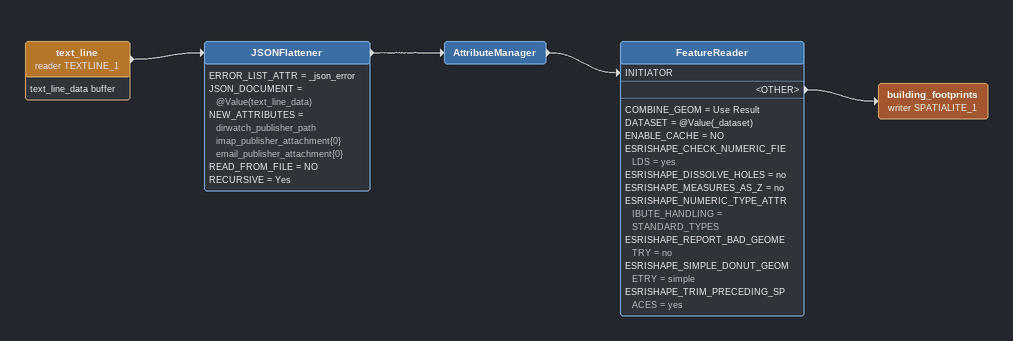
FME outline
text_line (reader TEXTLINE_1)
    attributes: text_line_data buffer
    -> JSONFlattener
JSONFlattener
    ERROR_LIST_ATTR = _json_error
    JSON_DOCUMENT = @Value(text_line_data)
    NEW_ATTRIBUTES = dirwatch_publisher_path imap_publisher_attachment{0} email_publisher_attachment{0}
    READ_FROM_FILE = NO
    RECURSIVE = Yes
    -> AttributeManager
AttributeManager
    -> FeatureReader [INITIATOR]
FeatureReader
    COMBINE_GEOM = Use Result
    DATASET = @Value(_dataset)
    ENABLE_CACHE = NO
    ESRISHAPE_CHECK_NUMERIC_FIELDS = yes
    ESRISHAPE_DISSOLVE_HOLES = no
    ESRISHAPE_MEASURES_AS_Z = no
    ESRISHAPE_NUMERIC_TYPE_ATTRIBUTE_HANDLING = STANDARD_TYPES
    ESRISHAPE_REPORT_BAD_GEOMETRY = no
    ESRISHAPE_SIMPLE_DONUT_GEOMETRY = simple
    ESRISHAPE_TRIM_PRECEDING_SPACES = yes
    <OTHER> -> building_footprints (writer SPATIALITE_1)
building_footprints (writer SPATIALITE_1)
